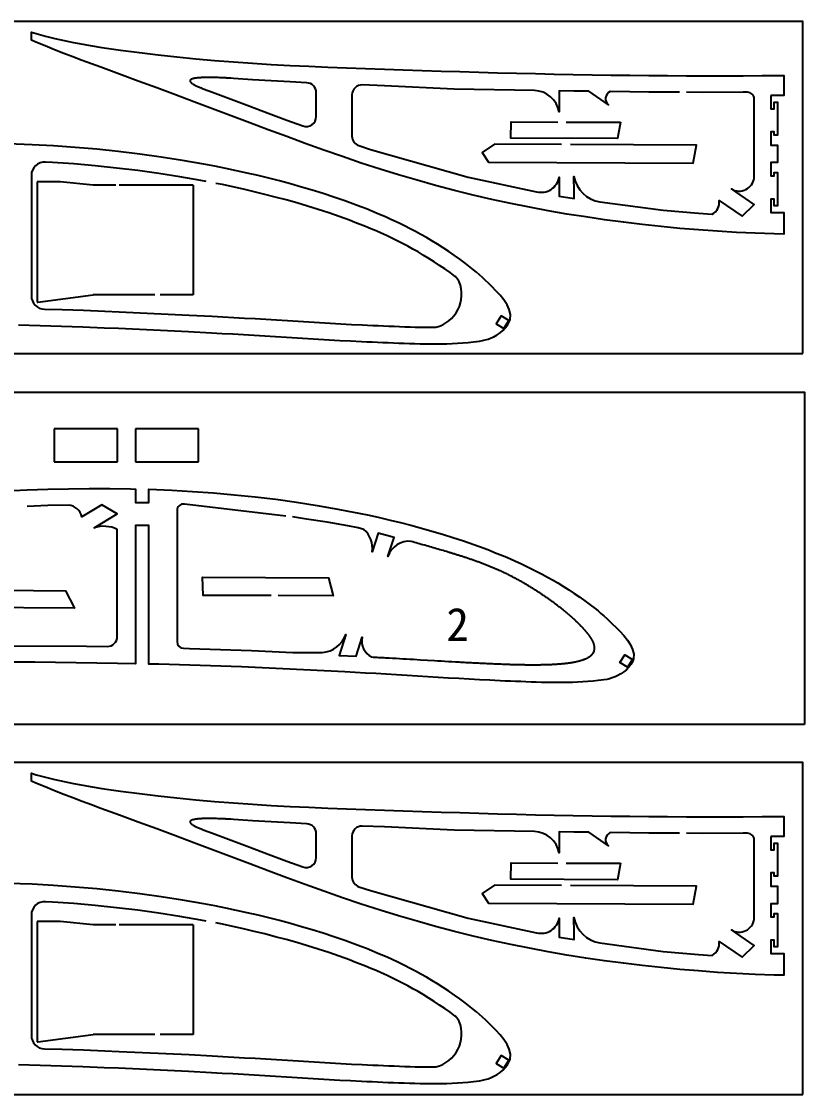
# Model space of a CAD drawing. Header units: millimetres. Extents: x 100 to 1723, y 75 to 1130.
# Drawn here: x 865.4 to 1101.2, y 555.8 to 879 of the extents above; entities that cross this region are included whole.
import ezdxf

# ---------------------------------------------------------------- set-up
doc = ezdxf.new("R2010")
doc.units = ezdxf.units.MM
doc.layers.add('2mm轻木', color=3, linetype='Continuous')
doc.styles.add('样式_4', font='txt', dxfattribs={"height": 10})

msp = doc.modelspace()

# ---------------------------------------------------------------- linework, layer by layer
for points in [[(1100.7, 778.98), (1100.7, 878.98), (100.7, 878.98), (100.7, 778.98)], [(1101.18, 667.29), (101.18, 667.29), (101.18, 767.29), (1101.18, 767.29)], [(1100.7, 555.8), (1100.7, 655.8), (100.7, 655.8), (100.7, 555.8)]]:
    msp.add_lwpolyline(points, close=True)
at = {"layer": '2mm轻木'}
for p, q in [((870.22, 830.69), (870.22, 794.41)), ((877.07, 830.69), (870.22, 830.69)), ((887.07, 829.69), (877.07, 830.69)), ((893.87, 829.69), (887.07, 829.69)), ((917.16, 829.69), (894.88, 829.69)), ((917.16, 829.69), (917.16, 796.61)), ((870.37, 794.43), (887.07, 796.61)), ((905.55, 796.61), (887.07, 796.61)), ((917.16, 796.61), (907.18, 796.61)), ((875.32, 756.33), (875.32, 746.33)), ((894.32, 756.33), (875.32, 756.33)), ((894.32, 746.33), (894.32, 756.33)), ((899.78, 756.33), (899.78, 746.33)), ((918.78, 756.33), (899.78, 756.33)), ((918.78, 746.33), (918.78, 756.33)), ((875.32, 746.33), (894.32, 746.33)), ((899.78, 746.33), (918.78, 746.33)), ((870.22, 607.93), (870.22, 571.65)), ((877.07, 607.93), (870.22, 607.93)), ((887.07, 606.93), (877.07, 607.93)), ((893.87, 606.93), (887.07, 606.93)), ((917.16, 606.93), (894.88, 606.93)), ((917.16, 606.93), (917.16, 573.85)), ((870.37, 571.66), (887.07, 573.85)), ((905.55, 573.85), (887.07, 573.85)), ((917.16, 573.85), (907.18, 573.85))]:
    msp.add_line(p, q, dxfattribs=at)
at = {"layer": '2mm轻木', "lineweight": 25}
for points in [[(1091, 856.71), (1091, 852.71), (1092, 852.71), (1092, 854.71), (1093, 854.71), (1093, 844.71), (1092, 844.71), (1092, 845.71), (1091, 845.71), (1091, 841.71), (1093, 841.71), (1093, 836.46), (1091, 836.46), (1091, 832.46), (1092, 832.46), (1092, 833.46), (1093, 833.46), (1093, 823.46), (1092, 823.46), (1092, 825.46), (1091, 825.46), (1091, 821.46), (1095, 821.46), (1095, 814.9), (1092.03, 814.97), (1086.34, 815.17), (1080.66, 815.44), (1074.98, 815.79), (1069.31, 816.2), (1063.64, 816.67), (1057.98, 817.22), (1052.32, 817.83), (1046.64, 818.52), (1040.96, 819.27), (1035.3, 820.09), (1029.64, 820.99), (1024.01, 821.96), (1018.38, 823.01), (1012.77, 824.14), (1007.08, 825.38), (1001.41, 826.7), (995.76, 828.1), (990.13, 829.58), (984.53, 831.15), (978.95, 832.79), (973.39, 834.52), (967.73, 836.35), (962.1, 838.26), (956.49, 840.23), (950.89, 842.24), (945.31, 844.29), (939.74, 846.36), (934.17, 848.45), (928.57, 850.56), (922.98, 852.67), (917.38, 854.77), (911.79, 856.87), (906.19, 858.96), (900.59, 861.04), (894.97, 863.11), (889.36, 865.17), (886.55, 866.2), (883.75, 867.24), (880.95, 868.29), (878.16, 869.37), (875.38, 870.47), (872.56, 871.61), (869.76, 872.78), (868.42, 873.36), (868.42, 875.74), (869.87, 875.31), (872.69, 874.56), (875.53, 873.86), (878.32, 873.23), (881.13, 872.66), (883.95, 872.12), (886.78, 871.63), (889.61, 871.18), (892.45, 870.75), (895.29, 870.35), (900.94, 869.6), (906.6, 868.92), (912.26, 868.31), (917.92, 867.75), (923.59, 867.25), (929.27, 866.81), (934.95, 866.41), (940.62, 866.06), (946.3, 865.76), (951.98, 865.48), (957.66, 865.24), (963.34, 865.02), (969.02, 864.81), (974.7, 864.61), (980.39, 864.42), (986.07, 864.23), (991.75, 864.05), (997.43, 863.87), (1003.11, 863.71), (1008.8, 863.55), (1014.48, 863.4), (1020.17, 863.27), (1025.85, 863.14), (1031.54, 863.03), (1037.22, 862.93), (1042.91, 862.85), (1048.59, 862.78), (1054.28, 862.72), (1059.97, 862.68), (1065.66, 862.65), (1071.35, 862.63), (1077.04, 862.63), (1082.73, 862.65), (1088.42, 862.69), (1095, 862.72), (1095, 856.71)], [(1009.86, 790.32), (1008.38, 787.96), (1010.65, 786.53), (1012.14, 788.89)], [(1047.87, 684.47), (1045.6, 685.9), (1047.09, 688.26), (1049.36, 686.83)], [(1091, 633.52), (1091, 629.52), (1092, 629.52), (1092, 631.52), (1093, 631.52), (1093, 621.52), (1092, 621.52), (1092, 622.52), (1091, 622.52), (1091, 618.52), (1093, 618.52), (1093, 613.28), (1091, 613.28), (1091, 609.28), (1092, 609.28), (1092, 610.28), (1093, 610.28), (1093, 600.28), (1092, 600.28), (1092, 602.28), (1091, 602.28), (1091, 598.28), (1095, 598.28), (1095, 591.72), (1092.03, 591.79), (1086.34, 591.99), (1080.66, 592.26), (1074.98, 592.6), (1069.31, 593.02), (1063.64, 593.49), (1057.98, 594.04), (1052.32, 594.65), (1046.64, 595.33), (1040.96, 596.09), (1035.3, 596.91), (1029.64, 597.81), (1024.01, 598.78), (1018.38, 599.83), (1012.77, 600.96), (1007.08, 602.2), (1001.41, 603.52), (995.76, 604.92), (990.13, 606.4), (984.53, 607.97), (978.95, 609.61), (973.39, 611.33), (967.73, 613.17), (962.1, 615.08), (956.49, 617.04), (950.89, 619.06), (945.31, 621.1), (939.74, 623.18), (934.17, 625.27), (928.57, 627.38), (922.98, 629.49), (917.38, 631.59), (911.79, 633.69), (906.19, 635.78), (900.59, 637.86), (894.97, 639.93), (889.36, 641.98), (886.55, 643.02), (883.75, 644.06), (880.95, 645.11), (878.16, 646.19), (875.38, 647.29), (872.56, 648.43), (869.76, 649.6), (868.42, 650.18), (868.42, 652.56), (869.87, 652.13), (872.69, 651.38), (875.53, 650.68), (878.32, 650.05), (881.13, 649.48), (883.95, 648.94), (886.78, 648.45), (889.61, 648), (892.45, 647.57), (895.29, 647.17), (900.94, 646.42), (906.6, 645.74), (912.26, 645.13), (917.92, 644.57), (923.59, 644.07), (929.27, 643.63), (934.95, 643.23), (940.62, 642.88), (946.3, 642.58), (951.98, 642.3), (957.66, 642.06), (963.34, 641.84), (969.02, 641.63), (974.7, 641.43), (980.39, 641.24), (986.07, 641.05), (991.75, 640.87), (997.43, 640.69), (1003.11, 640.53), (1008.8, 640.37), (1014.48, 640.22), (1020.17, 640.08), (1025.85, 639.96), (1031.54, 639.85), (1037.22, 639.75), (1042.91, 639.67), (1048.59, 639.6), (1054.28, 639.54), (1059.97, 639.49), (1065.66, 639.47), (1071.35, 639.45), (1077.04, 639.45), (1082.73, 639.47), (1088.42, 639.51), (1095, 639.54), (1095, 633.52)], [(1009.86, 567.56), (1008.38, 565.19), (1010.65, 563.76), (1012.14, 566.13)]]:
    msp.add_lwpolyline(points, close=True, dxfattribs=at)
for points in [[(951.32, 860.52), (946.3, 860.76), (940.62, 861.06), (934.95, 861.41), (929.27, 861.81), (928.43, 861.87), (928.07, 861.89), (927.86, 861.9), (927.65, 861.92), (927.43, 861.93), (927.21, 861.94), (926.99, 861.95), (926.76, 861.97), (926.53, 861.98), (926.31, 861.99), (926.07, 862), (925.84, 862.01), (925.61, 862.02), (925.37, 862.03), (925.14, 862.04), (924.66, 862.06), (924.19, 862.08), (923.95, 862.08), (923.47, 862.1), (923.24, 862.11), (920.94, 862.11), (920.72, 862.1), (920.51, 862.1), (920.29, 862.09), (920.08, 862.08), (919.88, 862.07), (919.68, 862.06), (919.48, 862.05), (919.28, 862.04), (919.09, 862.03), (918.9, 862.01), (918.72, 862), (918.55, 861.98), (918.37, 861.96), (918.21, 861.94), (918.04, 861.92), (917.89, 861.9), (917.74, 861.88), (917.59, 861.85), (917.45, 861.82), (917.32, 861.8), (917.19, 861.76), (917.07, 861.73), (916.96, 861.7), (916.86, 861.67), (916.76, 861.63), (916.67, 861.59), (916.58, 861.55), (916.51, 861.51), (916.44, 861.47), (916.38, 861.42), (916.32, 861.37), (916.28, 861.32), (916.25, 861.27), (916.22, 861.22), (916.2, 861.16), (916.2, 861.11), (916.2, 861.05), (916.21, 860.99), (916.23, 860.92), (916.26, 860.86), (916.3, 860.79), (916.36, 860.72), (916.42, 860.65), (916.49, 860.58), (916.58, 860.5), (916.67, 860.42), (916.78, 860.34), (916.9, 860.26), (917.03, 860.17), (917.17, 860.09), (917.32, 860), (917.49, 859.9), (917.67, 859.81), (917.86, 859.71), (918.06, 859.61), (918.28, 859.51), (918.51, 859.4), (918.75, 859.29), (919.01, 859.18), (919.28, 859.07), (919.57, 858.95), (919.87, 858.83), (920.18, 858.71), (922.98, 857.67), (928.57, 855.56), (934.17, 853.45), (939.74, 851.36), (945.31, 849.29), (950.15, 847.51, 0.521393), (954.18, 850.33), (954.18, 857.52, 0.400214)], [(951.32, 637.34), (946.3, 637.58), (940.62, 637.88), (934.95, 638.23), (929.27, 638.63), (928.43, 638.69), (928.07, 638.71), (927.86, 638.72), (927.65, 638.74), (927.43, 638.75), (927.21, 638.76), (926.99, 638.77), (926.76, 638.79), (926.53, 638.8), (926.31, 638.81), (926.07, 638.82), (925.84, 638.83), (925.61, 638.84), (925.37, 638.85), (925.14, 638.86), (924.66, 638.88), (924.19, 638.9), (923.95, 638.9), (923.47, 638.92), (923.24, 638.93), (920.94, 638.93), (920.72, 638.92), (920.51, 638.92), (920.29, 638.91), (920.08, 638.9), (919.88, 638.89), (919.68, 638.88), (919.48, 638.87), (919.28, 638.86), (919.09, 638.85), (918.9, 638.83), (918.72, 638.82), (918.55, 638.8), (918.37, 638.78), (918.21, 638.76), (918.04, 638.74), (917.89, 638.72), (917.74, 638.7), (917.59, 638.67), (917.45, 638.64), (917.32, 638.62), (917.19, 638.58), (917.07, 638.55), (916.96, 638.52), (916.86, 638.49), (916.76, 638.45), (916.67, 638.41), (916.58, 638.37), (916.51, 638.33), (916.44, 638.29), (916.38, 638.24), (916.32, 638.19), (916.28, 638.14), (916.25, 638.09), (916.22, 638.04), (916.2, 637.98), (916.2, 637.93), (916.2, 637.87), (916.21, 637.81), (916.23, 637.74), (916.26, 637.68), (916.3, 637.61), (916.36, 637.54), (916.42, 637.47), (916.49, 637.4), (916.58, 637.32), (916.67, 637.24), (916.78, 637.16), (916.9, 637.08), (917.03, 636.99), (917.17, 636.91), (917.32, 636.82), (917.49, 636.72), (917.67, 636.63), (917.86, 636.53), (918.06, 636.43), (918.28, 636.33), (918.51, 636.22), (918.75, 636.11), (919.01, 636), (919.28, 635.89), (919.57, 635.77), (919.87, 635.65), (920.18, 635.53), (922.98, 634.49), (928.57, 632.38), (934.17, 630.27), (939.74, 628.18), (945.31, 626.1), (950.15, 624.33, 0.521393), (954.18, 627.15), (954.18, 634.34, 0.400214)]]:
    msp.add_lwpolyline(points, format="xyb", close=True, dxfattribs=at)
for points in [[(1063.59, 857.65), (1059.97, 857.68), (1054.28, 857.72), (1048.59, 857.78), (1042.68, 857.85, 0.57945), (1042.18, 853.88), (1036.23, 857.95), (1031.7, 858.02), (1027.32, 858.08), (1027.32, 851.77, 0.348083), (1019.85, 858.19), (995.75, 858.55), (974.7, 859.61), (968.06, 859.85, 0.424404), (964.95, 856.85), (964.95, 844.44, 0.324903), (967.03, 841.58), (970.56, 840.43), (999.88, 832.13), (1020.52, 827.71, 0.442234), (1027.32, 832.1), (1027.32, 826.39), (1031.79, 825.65), (1031.79, 827.66), (1031.77, 832.29, 0.314491), (1039.57, 824.62), (1058.58, 822.1), (1069.31, 821.2), (1073.35, 820.9, 0.321139), (1075.48, 825.04), (1082.42, 820.3), (1086.02, 823.9), (1079.22, 828.55, 0.538781), (1086.04, 831.82), (1086.04, 855.65, 0.415133), (1084.03, 857.65), (1082.66, 857.71), (1070.39, 857.63), (1065.66, 857.65)], [(921.01, 830.8), (919.49, 831.09), (913.15, 832.2), (906.8, 833.19), (900.43, 834.07), (894.05, 834.83), (887.64, 835.49), (881.22, 836.05), (874.79, 836.51), (872.65, 836.63, 0.431075), (868.42, 832.64), (868.42, 796.33, 0.407834), (872.34, 792.33), (877.65, 792.21), (884.12, 791.98), (890.58, 791.74), (894.82, 791.56), (915.97, 790.57), (922.88, 790.2), (926.11, 790.03), (929.35, 789.84), (932.58, 789.66), (935.81, 789.47), (939.04, 789.28), (942.27, 789.08), (945.49, 788.89), (948.72, 788.69), (951.94, 788.49), (955.16, 788.3), (958.38, 788.11), (961.59, 787.93), (964.8, 787.75), (968.01, 787.59), (969.61, 787.51), (971.22, 787.44), (972.82, 787.37), (974.42, 787.3), (976.03, 787.23), (977.63, 787.17), (979.24, 787.11), (980.84, 787.05), (982.43, 787), (984.01, 786.95), (985.59, 786.91), (987.16, 786.88), (988.72, 786.87), (990.22, 786.87, 0.450377), (997.25, 800.61), (997.25, 800.62), (997.24, 800.63), (997.2, 800.7), (997.2, 800.71), (997.12, 800.84), (997.11, 800.85), (997.09, 800.89), (997.08, 800.9), (997.06, 800.94), (997.05, 800.94), (997.01, 801.01), (997, 801.02), (996.98, 801.06), (996.97, 801.07), (996.95, 801.1), (996.95, 801.11), (996.93, 801.14), (996.92, 801.15), (996.91, 801.17), (996.9, 801.17), (996.89, 801.19), (996.88, 801.2), (996.88, 801.21), (996.87, 801.22), (996.86, 801.23), (996.86, 801.24), (996.85, 801.26), (996.84, 801.27), (996.83, 801.28), (996.82, 801.3), (996.81, 801.31), (996.81, 801.32), (996.8, 801.32), (996.79, 801.34), (996.78, 801.35), (996.77, 801.37), (996.76, 801.38), (996.75, 801.4), (996.74, 801.41), (996.72, 801.44), (996.71, 801.44), (996.71, 801.45), (996.64, 801.54), (996.64, 801.54), (996.59, 801.61), (996.58, 801.62), (996.57, 801.63), (996.56, 801.63), (996.55, 801.65), (996.54, 801.66), (996.53, 801.68), (996.52, 801.69), (996.51, 801.71), (996.5, 801.71), (996.48, 801.73), (996.48, 801.74), (996.47, 801.75), (996.46, 801.76), (996.45, 801.77), (996.45, 801.77), (996.44, 801.78), (996.43, 801.79), (996.42, 801.8), (996.42, 801.81), (996.41, 801.82), (996.4, 801.83), (996.39, 801.83), (996.38, 801.85), (996.37, 801.86), (996.35, 801.89), (996.34, 801.89), (996.32, 801.92), (996.31, 801.93), (996.3, 801.94), (996.29, 801.94), (996.25, 801.99), (996.25, 801.99), (996.21, 802.03), (996.21, 802.03), (996.17, 802.07), (995.99, 802.21), (994.48, 803.33), (992.93, 804.44), (991.34, 805.52), (989.71, 806.59), (988.07, 807.63), (986.4, 808.64), (984.85, 809.55), (983.29, 810.43), (981.72, 811.29), (980.14, 812.12), (978.55, 812.93), (976.95, 813.71), (975.33, 814.48), (973.78, 815.19), (972.21, 815.88), (970.63, 816.55), (969.05, 817.21), (967.45, 817.85), (965.84, 818.48), (964.23, 819.09), (961.08, 820.23), (957.93, 821.32), (954.75, 822.36), (951.55, 823.36), (948.34, 824.31), (945.11, 825.22), (941.86, 826.1), (938.69, 826.91), (935.51, 827.69), (932.32, 828.44), (929.12, 829.15), (925.92, 829.83), (923.99, 830.22)], [(944.99, 729.98), (914.51, 733.64, 0.449587), (912.27, 731.65), (912.27, 692.19, 0.405864), (914.21, 690.19), (915.99, 690.14), (922.21, 689.94), (928.44, 689.72), (934.67, 689.48), (940.89, 689.22), (947.12, 688.95), (956.02, 688.96, 0.299898), (963.09, 694.34), (961.09, 688.07), (966.21, 687.82), (968.03, 693.5, 0.335672), (970.84, 687.58), (971.36, 687.55), (971.89, 687.52), (972.42, 687.5), (972.94, 687.47), (973.47, 687.44), (973.99, 687.41), (974.52, 687.39), (975.05, 687.36), (976.1, 687.3), (977.15, 687.24), (978.2, 687.18), (979.25, 687.12), (980.3, 687.06), (981.35, 687), (982.41, 686.94), (983.46, 686.87), (985.56, 686.75), (987.66, 686.62), (989.77, 686.5), (990.82, 686.44), (991.87, 686.38), (992.92, 686.31), (993.97, 686.25), (995.02, 686.19), (996.07, 686.13), (997.13, 686.08), (997.65, 686.05), (998.18, 686.02), (998.7, 685.99), (999.23, 685.96), (999.76, 685.93), (1000.28, 685.91), (1000.81, 685.88), (1001.33, 685.85), (1001.86, 685.82), (1002.38, 685.8), (1002.91, 685.77), (1003.44, 685.75), (1003.96, 685.72), (1004.49, 685.69), (1005.02, 685.67), (1005.54, 685.65), (1006.07, 685.62), (1006.59, 685.6), (1007.12, 685.57), (1007.65, 685.55), (1008.17, 685.53), (1008.7, 685.51), (1009.22, 685.49), (1009.75, 685.47), (1010.28, 685.44), (1010.8, 685.43), (1011.33, 685.41), (1011.86, 685.39), (1012.38, 685.37), (1012.65, 685.36), (1012.91, 685.35), (1013.17, 685.35), (1013.44, 685.34), (1013.7, 685.33), (1013.96, 685.33), (1014.22, 685.32), (1014.49, 685.31), (1014.75, 685.31), (1015.01, 685.3), (1015.28, 685.29), (1015.54, 685.29), (1015.8, 685.28), (1016.07, 685.28), (1016.33, 685.27), (1016.59, 685.27), (1016.86, 685.27), (1017.12, 685.26), (1017.38, 685.26), (1017.65, 685.26), (1017.91, 685.25), (1018.17, 685.25), (1018.44, 685.25), (1018.7, 685.25), (1018.96, 685.25), (1019.23, 685.25), (1019.49, 685.25), (1019.75, 685.25), (1020.02, 685.25), (1020.28, 685.25), (1020.54, 685.25), (1020.81, 685.25), (1021.07, 685.26), (1021.33, 685.26), (1021.6, 685.26), (1021.86, 685.27), (1022.12, 685.27), (1022.39, 685.28), (1022.65, 685.28), (1022.91, 685.29), (1023.18, 685.29), (1023.44, 685.3), (1023.7, 685.31), (1023.97, 685.32), (1024.23, 685.33), (1024.49, 685.34), (1024.76, 685.35), (1025.02, 685.36), (1025.28, 685.37), (1025.55, 685.39), (1025.81, 685.4), (1025.94, 685.41), (1026.07, 685.42), (1026.2, 685.42), (1026.34, 685.43), (1026.47, 685.44), (1026.6, 685.45), (1026.73, 685.46), (1026.86, 685.47), (1026.99, 685.48), (1027.12, 685.49), (1027.26, 685.49), (1027.39, 685.51), (1027.52, 685.52), (1027.65, 685.53), (1027.78, 685.54), (1027.91, 685.55), (1028.04, 685.56), (1028.17, 685.57), (1028.3, 685.58), (1028.44, 685.6), (1028.57, 685.61), (1028.7, 685.62), (1028.83, 685.63), (1028.96, 685.65), (1029.09, 685.66), (1029.22, 685.68), (1029.35, 685.69), (1029.48, 685.71), (1029.61, 685.72), (1029.75, 685.74), (1029.88, 685.75), (1030.01, 685.77), (1030.14, 685.79), (1030.27, 685.8), (1030.4, 685.82), (1030.53, 685.84), (1030.66, 685.86), (1030.79, 685.88), (1030.92, 685.9), (1031.05, 685.92), (1031.18, 685.94), (1031.31, 685.96), (1031.44, 685.99), (1031.57, 686.01), (1031.7, 686.03), (1031.83, 686.06), (1031.96, 686.08), (1032.09, 686.11), (1032.22, 686.14), (1032.34, 686.16), (1032.47, 686.19), (1032.6, 686.22), (1032.73, 686.25), (1032.86, 686.28), (1032.99, 686.31), (1033.12, 686.34), (1033.24, 686.37), (1033.37, 686.41), (1033.5, 686.44), (1033.63, 686.47), (1033.76, 686.51), (1033.88, 686.55), (1033.95, 686.57), (1034.01, 686.58), (1034.07, 686.6), (1034.14, 686.62), (1034.2, 686.64), (1034.26, 686.66), (1034.33, 686.68), (1034.39, 686.7), (1034.45, 686.72), (1034.52, 686.74), (1034.58, 686.77), (1034.64, 686.79), (1034.7, 686.81), (1034.77, 686.83), (1034.83, 686.85), (1034.89, 686.88), (1034.95, 686.9), (1035.02, 686.93), (1035.08, 686.95), (1035.14, 686.98), (1035.2, 687), (1035.26, 687.03), (1035.32, 687.05), (1035.38, 687.08), (1035.44, 687.11), (1035.5, 687.13), (1035.56, 687.16), (1035.62, 687.19), (1035.68, 687.22), (1035.74, 687.25), (1035.8, 687.28), (1035.86, 687.31), (1035.91, 687.34), (1035.97, 687.38), (1036.03, 687.41), (1036.09, 687.44), (1036.14, 687.48), (1036.2, 687.51), (1036.26, 687.55), (1036.31, 687.58), (1036.37, 687.62), (1036.42, 687.65), (1036.48, 687.69), (1036.53, 687.73), (1036.58, 687.77), (1036.64, 687.81), (1036.69, 687.85), (1036.74, 687.89), (1036.79, 687.94), (1036.82, 687.96), (1036.85, 687.98), (1036.87, 688), (1036.9, 688.02), (1036.92, 688.04), (1036.95, 688.07), (1036.97, 688.09), (1037, 688.11), (1037.02, 688.14), (1037.05, 688.16), (1037.07, 688.18), (1037.09, 688.21), (1037.12, 688.23), (1037.14, 688.25), (1037.17, 688.28), (1037.19, 688.3), (1037.21, 688.33), (1037.23, 688.35), (1037.26, 688.38), (1037.28, 688.4), (1037.3, 688.43), (1037.32, 688.45), (1037.35, 688.48), (1037.37, 688.5), (1037.39, 688.53), (1037.41, 688.55), (1037.43, 688.58), (1037.45, 688.61), (1037.47, 688.63), (1037.49, 688.66), (1037.51, 688.69), (1037.53, 688.71), (1037.55, 688.74), (1037.56, 688.77), (1037.58, 688.8), (1037.6, 688.82), (1037.62, 688.85), (1037.63, 688.88), (1037.65, 688.91), (1037.67, 688.94), (1037.68, 688.97), (1037.7, 689), (1037.71, 689.02), (1037.73, 689.05), (1037.74, 689.08), (1037.75, 689.11), (1037.77, 689.14), (1037.78, 689.17), (1037.79, 689.2), (1037.81, 689.23), (1037.82, 689.26), (1037.83, 689.29), (1037.84, 689.33), (1037.85, 689.36), (1037.86, 689.39), (1037.87, 689.42), (1037.88, 689.45), (1037.89, 689.48), (1037.89, 689.51), (1037.9, 689.55), (1037.91, 689.58), (1037.92, 689.61), (1037.92, 689.64), (1037.93, 689.67), (1037.94, 689.71), (1037.94, 689.74), (1037.95, 689.77), (1037.95, 689.8), (1037.95, 689.84), (1037.96, 689.87), (1037.96, 689.9), (1037.97, 689.94), (1037.97, 689.97), (1037.97, 690), (1037.97, 690.04), (1037.97, 690.07), (1037.98, 690.1), (1037.98, 690.14), (1037.98, 690.17), (1037.98, 690.2), (1037.98, 690.24), (1037.98, 690.27), (1037.98, 690.3), (1037.98, 690.34), (1037.98, 690.37), (1037.97, 690.41), (1037.97, 690.44), (1037.97, 690.47), (1037.97, 690.51), (1037.97, 690.54), (1037.96, 690.57), (1037.96, 690.61), (1037.96, 690.64), (1037.95, 690.68), (1037.95, 690.71), (1037.94, 690.74), (1037.94, 690.78), (1037.93, 690.81), (1037.93, 690.84), (1037.92, 690.88), (1037.92, 690.91), (1037.91, 690.94), (1037.91, 690.98), (1037.9, 691.01), (1037.89, 691.04), (1037.89, 691.08), (1037.88, 691.11), (1037.87, 691.14), (1037.86, 691.18), (1037.86, 691.21), (1037.85, 691.24), (1037.84, 691.27), (1037.83, 691.31), (1037.82, 691.34), (1037.81, 691.37), (1037.8, 691.4), (1037.79, 691.44), (1037.79, 691.47), (1037.77, 691.53), (1037.75, 691.6), (1037.72, 691.66), (1037.7, 691.72), (1037.68, 691.78), (1037.66, 691.85), (1037.63, 691.91), (1037.61, 691.97), (1037.58, 692.03), (1037.56, 692.09), (1037.53, 692.15), (1037.5, 692.21), (1037.47, 692.27), (1037.45, 692.33), (1037.42, 692.39), (1037.39, 692.45), (1037.36, 692.51), (1037.32, 692.57), (1037.29, 692.62), (1037.26, 692.68), (1037.23, 692.74), (1037.2, 692.8), (1037.16, 692.85), (1037.13, 692.91), (1037.09, 692.97), (1037.06, 693.02), (1037.02, 693.08), (1036.99, 693.14), (1036.95, 693.19), (1036.92, 693.25), (1036.88, 693.3), (1036.84, 693.36), (1036.81, 693.41), (1036.77, 693.47), (1036.73, 693.52), (1036.69, 693.57), (1036.65, 693.63), (1036.61, 693.68), (1036.58, 693.74), (1036.54, 693.79), (1036.5, 693.84), (1036.46, 693.9), (1036.38, 694), (1036.3, 694.11), (1036.22, 694.21), (1036.14, 694.32), (1036.05, 694.42), (1035.97, 694.53), (1035.89, 694.63), (1035.81, 694.73), (1035.72, 694.83), (1035.64, 694.94), (1035.55, 695.04), (1035.47, 695.14), (1035.39, 695.24), (1035.3, 695.34), (1035.21, 695.44), (1035.13, 695.54), (1035.04, 695.64), (1034.95, 695.74), (1034.87, 695.84), (1034.78, 695.94), (1034.69, 696.03), (1034.6, 696.13), (1034.51, 696.23), (1034.42, 696.33), (1034.33, 696.42), (1034.24, 696.52), (1034.15, 696.61), (1034.06, 696.71), (1033.97, 696.8), (1033.88, 696.9), (1033.79, 696.99), (1033.7, 697.09), (1033.61, 697.18), (1033.51, 697.28), (1033.42, 697.37), (1033.33, 697.46), (1033.24, 697.56), (1033.14, 697.65), (1033.05, 697.74), (1032.95, 697.83), (1032.86, 697.92), (1032.77, 698.02), (1032.67, 698.11), (1032.58, 698.2), (1032.48, 698.29), (1032.39, 698.38), (1032.29, 698.47), (1032.19, 698.56), (1032.1, 698.65), (1032, 698.74), (1031.9, 698.83), (1031.81, 698.92), (1031.71, 699.01), (1031.61, 699.1), (1031.52, 699.18), (1031.42, 699.27), (1031.32, 699.36), (1031.22, 699.45), (1031.12, 699.54), (1031.03, 699.62), (1030.93, 699.71), (1030.83, 699.8), (1030.73, 699.88), (1030.63, 699.97), (1030.53, 700.06), (1030.43, 700.14), (1030.33, 700.23), (1030.23, 700.32), (1030.13, 700.4), (1030.03, 700.49), (1029.93, 700.57), (1029.83, 700.66), (1029.73, 700.74), (1029.63, 700.83), (1029.53, 700.91), (1029.43, 701), (1029.33, 701.08), (1029.22, 701.16), (1029.12, 701.25), (1029.02, 701.33), (1028.92, 701.41), (1028.82, 701.5), (1028.71, 701.58), (1028.61, 701.66), (1028.51, 701.75), (1028.3, 701.91), (1028.1, 702.07), (1027.89, 702.24), (1027.68, 702.4), (1027.47, 702.56), (1027.27, 702.72), (1027.06, 702.89), (1026.85, 703.05), (1026.64, 703.21), (1026.43, 703.36), (1026.22, 703.52), (1026.01, 703.68), (1025.8, 703.84), (1025.58, 703.99), (1025.37, 704.15), (1025.16, 704.31), (1024.95, 704.46), (1024.73, 704.61), (1024.52, 704.77), (1024.3, 704.92), (1024.09, 705.07), (1023.87, 705.22), (1023.66, 705.37), (1023.44, 705.53), (1023.22, 705.67), (1023.01, 705.82), (1022.79, 705.97), (1022.57, 706.12), (1022.35, 706.27), (1022.13, 706.42), (1021.92, 706.56), (1021.7, 706.71), (1021.48, 706.85), (1021.26, 707), (1021.04, 707.14), (1020.81, 707.28), (1020.59, 707.43), (1020.37, 707.57), (1020.15, 707.71), (1019.93, 707.85), (1019.7, 707.99), (1019.48, 708.13), (1019.26, 708.27), (1019.03, 708.41), (1018.81, 708.55), (1018.58, 708.69), (1018.36, 708.82), (1018.13, 708.96), (1017.91, 709.1), (1017.68, 709.23), (1017.46, 709.37), (1017.23, 709.5), (1017, 709.63), (1016.77, 709.77), (1016.55, 709.9), (1016.32, 710.03), (1016.09, 710.16), (1015.86, 710.29), (1015.63, 710.42), (1015.4, 710.55), (1015.17, 710.68), (1014.94, 710.81), (1014.71, 710.93), (1014.48, 711.06), (1014.25, 711.18), (1014.01, 711.31), (1013.78, 711.43), (1013.55, 711.56), (1013.31, 711.68), (1013.08, 711.8), (1012.85, 711.92), (1012.61, 712.04), (1012.5, 712.1), (1012.38, 712.16), (1012.26, 712.22), (1012.14, 712.28), (1012.02, 712.34), (1011.91, 712.39), (1011.79, 712.45), (1011.67, 712.51), (1011.55, 712.57), (1011.43, 712.63), (1011.32, 712.68), (1011.2, 712.74), (1011.08, 712.8), (1010.96, 712.86), (1010.84, 712.91), (1010.72, 712.97), (1010.6, 713.03), (1010.48, 713.08), (1010.37, 713.14), (1010.25, 713.19), (1010.13, 713.25), (1010.01, 713.3), (1009.89, 713.36), (1009.77, 713.41), (1009.53, 713.52), (1009.29, 713.63), (1009.05, 713.74), (1008.81, 713.84), (1008.57, 713.95), (1008.33, 714.06), (1008.08, 714.16), (1007.84, 714.26), (1007.6, 714.37), (1007.36, 714.47), (1007.12, 714.57), (1006.87, 714.67), (1006.63, 714.77), (1006.38, 714.87), (1006.14, 714.97), (1005.9, 715.07), (1005.65, 715.16), (1005.41, 715.26), (1005.16, 715.36), (1004.92, 715.45), (1004.67, 715.55), (1004.42, 715.64), (1004.18, 715.73), (1003.93, 715.83), (1003.68, 715.92), (1003.44, 716.01), (1003.19, 716.1), (1002.94, 716.19), (1002.69, 716.28), (1002.45, 716.37), (1002.2, 716.46), (1001.95, 716.55), (1001.7, 716.64), (1001.45, 716.72), (1001.2, 716.81), (1000.95, 716.9), (1000.7, 716.98), (1000.45, 717.07), (1000.2, 717.15), (999.95, 717.24), (999.7, 717.32), (999.45, 717.4), (999.2, 717.49), (998.95, 717.57), (998.7, 717.65), (998.45, 717.73), (998.2, 717.81), (997.95, 717.89), (997.7, 717.98), (997.44, 718.06), (997.19, 718.14), (996.94, 718.21), (996.69, 718.29), (996.44, 718.37), (996.19, 718.45), (995.93, 718.53), (995.68, 718.61), (995.43, 718.69), (995.18, 718.76), (994.92, 718.84), (994.67, 718.92), (994.42, 718.99), (994.16, 719.07), (993.91, 719.15), (993.66, 719.22), (993.41, 719.3), (992.9, 719.45), (992.39, 719.6), (991.89, 719.75), (991.38, 719.89), (990.87, 720.04), (990.37, 720.19), (989.86, 720.34), (989.35, 720.48), (988.85, 720.63), (988.34, 720.77), (987.84, 720.92), (987.33, 721.07), (986.83, 721.21), (986.32, 721.36), (985.82, 721.5), (985.31, 721.65), (984.81, 721.8), (984.3, 721.94), (983.8, 722.09), (983.3, 722.24), (982.8, 722.39, 0.356938), (975.78, 717.83), (977.62, 723.58), (972.84, 724.91), (971.04, 719.29, 0.243404), (968.55, 726.02), (966.81, 726.47), (963.65, 727.07), (957.45, 728.16), (951.23, 729.13), (947.03, 729.74)], [(837.13, 691.06), (885.02, 690.86), (891.24, 690.75, 0.419771), (894.29, 693.75), (894.29, 726.01, 0.200851), (887.31, 726.43), (894.29, 730.65), (889.63, 733.41), (883.58, 729.77, 0.342354), (879.63, 733.3), (873.41, 733.16), (867.2, 732.94)], [(1063.59, 634.47), (1059.97, 634.49), (1054.28, 634.54), (1048.59, 634.6), (1042.68, 634.67, 0.57945), (1042.18, 630.7), (1036.23, 634.77), (1031.7, 634.84), (1027.32, 634.9), (1027.32, 628.59, 0.348083), (1019.85, 635.01), (995.75, 635.37), (974.7, 636.43), (968.06, 636.66, 0.424404), (964.95, 633.67), (964.95, 621.26, 0.324903), (967.03, 618.4), (970.56, 617.25), (999.88, 608.95), (1020.52, 604.53, 0.442234), (1027.32, 608.92), (1027.32, 603.21), (1031.79, 602.47), (1031.79, 604.48), (1031.77, 609.11, 0.314491), (1039.57, 601.44), (1058.58, 598.92), (1069.31, 598.02), (1073.35, 597.72, 0.321139), (1075.48, 601.86), (1082.42, 597.12), (1086.02, 600.72), (1079.22, 605.37, 0.538781), (1086.04, 608.64), (1086.04, 632.47, 0.415133), (1084.03, 634.47), (1082.66, 634.53), (1070.39, 634.45), (1065.66, 634.47)], [(921.01, 608.04), (919.49, 608.33), (913.15, 609.44), (906.8, 610.43), (900.43, 611.3), (894.05, 612.07), (887.64, 612.73), (881.22, 613.29), (874.79, 613.75), (872.65, 613.87, 0.431075), (868.42, 609.88), (868.42, 573.56, 0.407834), (872.34, 569.56), (877.65, 569.45), (884.12, 569.22), (890.58, 568.97), (894.82, 568.8), (915.97, 567.81), (922.88, 567.44), (926.11, 567.26), (929.35, 567.08), (932.58, 566.89), (935.81, 566.71), (939.04, 566.51), (942.27, 566.32), (945.49, 566.12), (948.72, 565.93), (951.94, 565.73), (955.16, 565.54), (958.38, 565.34), (961.59, 565.16), (964.8, 564.99), (968.01, 564.83), (969.61, 564.75), (971.22, 564.68), (972.82, 564.6), (974.42, 564.54), (976.03, 564.47), (977.63, 564.41), (979.24, 564.34), (980.84, 564.28), (982.43, 564.23), (984.01, 564.18), (985.59, 564.14), (987.16, 564.12), (988.72, 564.1), (990.22, 564.11, 0.450377), (997.25, 577.84), (997.25, 577.85), (997.24, 577.86), (997.2, 577.93), (997.2, 577.94), (997.12, 578.07), (997.11, 578.08), (997.09, 578.12), (997.08, 578.13), (997.06, 578.17), (997.05, 578.17), (997.01, 578.24), (997, 578.25), (996.98, 578.29), (996.97, 578.3), (996.95, 578.33), (996.95, 578.34), (996.93, 578.37), (996.92, 578.38), (996.91, 578.4), (996.9, 578.4), (996.89, 578.42), (996.88, 578.43), (996.88, 578.44), (996.87, 578.45), (996.86, 578.46), (996.86, 578.47), (996.85, 578.49), (996.84, 578.5), (996.83, 578.51), (996.82, 578.53), (996.81, 578.54), (996.81, 578.55), (996.8, 578.55), (996.79, 578.57), (996.78, 578.58), (996.77, 578.6), (996.76, 578.61), (996.75, 578.63), (996.74, 578.64), (996.72, 578.67), (996.71, 578.67), (996.71, 578.68), (996.64, 578.77), (996.64, 578.77), (996.59, 578.84), (996.58, 578.85), (996.57, 578.86), (996.56, 578.86), (996.55, 578.88), (996.54, 578.89), (996.53, 578.91), (996.52, 578.92), (996.51, 578.94), (996.5, 578.94), (996.48, 578.96), (996.48, 578.97), (996.47, 578.98), (996.46, 578.99), (996.45, 579), (996.45, 579), (996.44, 579.01), (996.43, 579.02), (996.42, 579.03), (996.42, 579.04), (996.41, 579.05), (996.4, 579.06), (996.39, 579.06), (996.38, 579.08), (996.37, 579.09), (996.35, 579.12), (996.34, 579.12), (996.32, 579.15), (996.31, 579.16), (996.3, 579.17), (996.29, 579.17), (996.25, 579.22), (996.25, 579.22), (996.21, 579.26), (996.21, 579.26), (996.17, 579.3), (995.99, 579.44), (994.48, 580.56), (992.93, 581.67), (991.34, 582.76), (989.71, 583.83), (988.07, 584.87), (986.4, 585.88), (984.85, 586.79), (983.29, 587.67), (981.72, 588.52), (980.14, 589.36), (978.55, 590.16), (976.95, 590.95), (975.33, 591.71), (973.78, 592.42), (972.21, 593.11), (970.63, 593.79), (969.05, 594.44), (967.45, 595.08), (965.84, 595.71), (964.23, 596.32), (961.08, 597.46), (957.93, 598.55), (954.75, 599.6), (951.55, 600.59), (948.34, 601.55), (945.11, 602.46), (941.86, 603.33), (938.69, 604.15), (935.51, 604.93), (932.32, 605.67), (929.12, 606.39), (925.92, 607.07), (923.99, 607.46)]]:
    msp.add_lwpolyline(points, format="xyb", dxfattribs=at)
at = {"layer": '2mm轻木'}
for points in [[(1045.75, 848.65), (1044.91, 843.69), (1012.79, 843.84), (1012.88, 848.72), (1026.92, 848.68)], [(1029.41, 848.68), (1045.75, 848.65)], [(1028.07, 841.95), (1007.9, 842.04), (1004.11, 839.55), (1006.09, 836.63), (1067.66, 836.28), (1068.71, 841.77), (1030.77, 841.94)], [(940.62, 706.06), (920.1, 706.11), (919.9, 711.57), (957.83, 711.46), (959.26, 706.02), (942.76, 706.06)], [(848.68, 702.47), (804.23, 702.79), (801.77, 704.29), (801.83, 708.31), (878.67, 707.46), (881.43, 702.24), (850.71, 702.46)], [(1045.75, 625.47), (1044.91, 620.51), (1012.79, 620.66), (1012.88, 625.54), (1026.92, 625.5)], [(1029.41, 625.5), (1045.75, 625.47)], [(1028.07, 618.77), (1007.9, 618.86), (1004.11, 616.37), (1006.09, 613.45), (1067.66, 613.1), (1068.71, 618.59), (1030.77, 618.76)]]:
    msp.add_lwpolyline(points, dxfattribs=at)
at = {"layer": '2mm轻木', "lineweight": 25}
for points in [[(864.6, 787.61), (871.04, 787.42), (877.48, 787.22), (883.93, 786.99), (890.38, 786.74), (894.61, 786.56), (915.7, 785.58), (922.61, 785.21), (925.84, 785.03), (929.06, 784.85), (932.29, 784.67), (935.51, 784.48), (938.74, 784.29), (941.96, 784.09), (945.19, 783.9), (948.41, 783.7), (951.64, 783.5), (954.86, 783.31), (958.09, 783.12), (961.31, 782.93), (964.54, 782.76), (967.77, 782.6), (969.38, 782.52), (970.99, 782.45), (972.6, 782.37), (974.21, 782.3), (975.82, 782.24), (977.44, 782.17), (979.05, 782.11), (980.66, 782.05), (982.27, 782), (983.88, 781.95), (985.49, 781.91), (987.09, 781.88), (988.71, 781.87), (990.32, 781.87), (991.93, 781.89), (993.54, 781.93), (995.15, 782), (996.76, 782.08), (998.36, 782.19), (999.96, 782.33), (1001.55, 782.5), (1002.44, 782.6), (1003.33, 782.73), (1004.22, 782.89), (1005.09, 783.09), (1005.96, 783.34), (1006.83, 783.65), (1007.68, 784.04), (1008.62, 784.57), (1009.53, 785.19), (1010.36, 785.9), (1011.11, 786.67), (1011.73, 787.49), (1012.21, 788.36), (1012.52, 789.25), (1012.62, 790.71), (1012.29, 792.18), (1011.62, 793.66), (1010.67, 795.11), (1009.54, 796.54), (1008.29, 797.9), (1007.02, 799.2), (1006.07, 800.13), (1005.14, 801.01), (1004.23, 801.86), (1003.32, 802.67), (1002.41, 803.45), (1001.5, 804.22), (1000.57, 804.97), (999.02, 806.18), (997.43, 807.37), (995.79, 808.54), (994.12, 809.68), (992.42, 810.79), (990.7, 811.88), (988.96, 812.94), (987.35, 813.88), (985.72, 814.8), (984.08, 815.7), (982.44, 816.56), (980.78, 817.4), (979.12, 818.22), (976.63, 819.38), (975.02, 820.12), (974.2, 820.46), (972.57, 821.16), (970.93, 821.84), (969.28, 822.5), (967.63, 823.14), (965.97, 823.77), (962.75, 824.94), (959.52, 826.06), (956.27, 827.12), (953.01, 828.14), (949.73, 829.11), (946.44, 830.04), (943.13, 830.93), (939.91, 831.76), (936.68, 832.56), (933.43, 833.31), (930.18, 834.04), (926.93, 834.73), (923.66, 835.39), (920.39, 836.01), (913.97, 837.14), (907.53, 838.14), (901.07, 839.03), (894.6, 839.8), (888.11, 840.47), (881.62, 841.04), (875.11, 841.5), (868.67, 841.87), (861.49, 842.14)], [(860.99, 737.57), (867.2, 737.87), (873.41, 738.09), (879.63, 738.23), (885.85, 738.3), (892.07, 738.28), (898.29, 738.18), (899.79, 738.14), (899.79, 734.14), (903.79, 734.14), (903.79, 738.14), (910.73, 737.8), (916.94, 737.45), (923.22, 737), (929.5, 736.45), (935.76, 735.81), (942.02, 735.06), (948.25, 734.2), (954.47, 733.23), (960.67, 732.14), (963.84, 731.54), (966.99, 730.91), (970.13, 730.24), (973.27, 729.54), (976.4, 728.81), (979.52, 728.04), (982.64, 727.24), (985.83, 726.38), (989.01, 725.48), (992.17, 724.54), (995.33, 723.56), (998.47, 722.53), (1001.59, 721.45), (1004.69, 720.32), (1006.3, 719.72), (1007.9, 719.09), (1009.49, 718.46), (1011.07, 717.8), (1012.65, 717.13), (1014.21, 716.44), (1015.77, 715.73), (1017.39, 714.96), (1019, 714.17), (1020.6, 713.36), (1022.19, 712.52), (1023.77, 711.66), (1025.34, 710.77), (1026.9, 709.86), (1028.58, 708.84), (1030.24, 707.79), (1031.88, 706.71), (1033.5, 705.61), (1035.08, 704.48), (1036.62, 703.33), (1038.11, 702.17), (1039.01, 701.44), (1039.89, 700.7), (1040.76, 699.94), (1041.64, 699.16), (1042.52, 698.34), (1043.42, 697.49), (1044.34, 696.59), (1045.57, 695.34), (1046.77, 694.02), (1047.87, 692.65), (1048.78, 691.24), (1049.43, 689.81), (1049.75, 688.39), (1049.65, 686.98), (1049.35, 686.12), (1048.89, 685.29), (1048.29, 684.49), (1047.57, 683.75), (1046.76, 683.07), (1045.89, 682.46), (1044.98, 681.95), (1044.15, 681.58), (1043.32, 681.27), (1042.48, 681.03), (1041.63, 680.84), (1040.78, 680.69), (1039.92, 680.56), (1039.06, 680.46), (1037.52, 680.3), (1035.98, 680.17), (1034.43, 680.06), (1032.88, 679.98), (1031.32, 679.92), (1029.77, 679.88), (1028.21, 679.86), (1026.65, 679.85), (1025.1, 679.87), (1023.54, 679.89), (1021.99, 679.93), (1020.43, 679.98), (1018.88, 680.03), (1017.33, 680.09), (1015.77, 680.15), (1014.21, 680.21), (1012.66, 680.27), (1011.1, 680.34), (1009.54, 680.41), (1007.99, 680.48), (1006.43, 680.56), (1003.31, 680.71), (1000.2, 680.88), (997.08, 681.06), (993.97, 681.24), (990.85, 681.43), (987.74, 681.62), (984.62, 681.81), (981.51, 682), (978.39, 682.19), (975.28, 682.37), (972.16, 682.56), (969.05, 682.73), (965.93, 682.91), (962.82, 683.08), (956.59, 683.41), (950.37, 683.73), (944.14, 684.02), (937.92, 684.3), (931.69, 684.56), (925.46, 684.8), (919.23, 685.02), (913.01, 685.22), (906.79, 685.39), (903.79, 685.43), (903.79, 727.14), (899.79, 727.14), (899.79, 685.5), (894.35, 685.62), (888.13, 685.74), (881.91, 685.84), (875.69, 685.91), (869.47, 685.97), (863.25, 686.01)], [(864.6, 564.84), (871.04, 564.66), (877.48, 564.45), (883.93, 564.22), (890.38, 563.98), (894.61, 563.8), (915.7, 562.81), (922.61, 562.45), (925.84, 562.27), (929.06, 562.09), (932.29, 561.9), (935.51, 561.71), (938.74, 561.52), (941.96, 561.33), (945.19, 561.13), (948.41, 560.93), (951.64, 560.74), (954.86, 560.54), (958.09, 560.35), (961.31, 560.17), (964.54, 560), (967.77, 559.83), (969.38, 559.75), (970.99, 559.68), (972.6, 559.61), (974.21, 559.54), (975.82, 559.47), (977.44, 559.41), (979.05, 559.35), (980.66, 559.29), (982.27, 559.23), (983.88, 559.18), (985.49, 559.15), (987.09, 559.12), (988.71, 559.1), (990.32, 559.11), (991.93, 559.13), (993.54, 559.17), (995.15, 559.23), (996.76, 559.32), (998.36, 559.43), (999.96, 559.57), (1001.55, 559.73), (1002.44, 559.84), (1003.33, 559.97), (1004.22, 560.13), (1005.09, 560.32), (1005.96, 560.57), (1006.83, 560.89), (1007.68, 561.28), (1008.62, 561.81), (1009.53, 562.43), (1010.36, 563.13), (1011.11, 563.9), (1011.73, 564.73), (1012.21, 565.59), (1012.52, 566.49), (1012.62, 567.94), (1012.29, 569.42), (1011.62, 570.89), (1010.67, 572.35), (1009.54, 573.77), (1008.29, 575.14), (1007.02, 576.43), (1006.07, 577.36), (1005.14, 578.25), (1004.23, 579.09), (1003.32, 579.9), (1002.41, 580.69), (1001.5, 581.45), (1000.57, 582.21), (999.02, 583.42), (997.43, 584.6), (995.79, 585.77), (994.12, 586.91), (992.42, 588.03), (990.7, 589.12), (988.96, 590.17), (987.35, 591.12), (985.72, 592.04), (984.08, 592.93), (982.44, 593.8), (980.78, 594.64), (979.12, 595.46), (976.63, 596.62), (975.02, 597.35), (974.2, 597.7), (972.57, 598.4), (970.93, 599.07), (969.28, 599.73), (967.63, 600.38), (965.97, 601.01), (962.75, 602.18), (959.52, 603.29), (956.27, 604.36), (953.01, 605.38), (949.73, 606.35), (946.44, 607.28), (943.13, 608.17), (939.91, 609), (936.68, 609.79), (933.43, 610.55), (930.18, 611.27), (926.93, 611.96), (923.66, 612.62), (920.39, 613.24), (913.97, 614.37), (907.53, 615.38), (901.07, 616.26), (894.6, 617.04), (888.11, 617.71), (881.62, 618.27), (875.11, 618.74), (868.67, 619.11), (861.49, 619.37)]]:
    msp.add_lwpolyline(points, dxfattribs=at)
at = {"layer": '2mm轻木'}
for centre in [(870.07, 797.41), (870.07, 574.65)]:
    msp.add_arc(centre, 3, 272.8788, 275.8349, dxfattribs=at)

# ---------------------------------------------------------------- texts
at = {"layer": '2mm轻木', "insert": (973.35, 702.4), "char_height": 10, "width": 33.7794, "attachment_point": 1, "style": '样式_4'}
msp.add_mtext('\\pxt0,2,6;^I2', dxfattribs=at)

doc.saveas('drawing.dxf')
